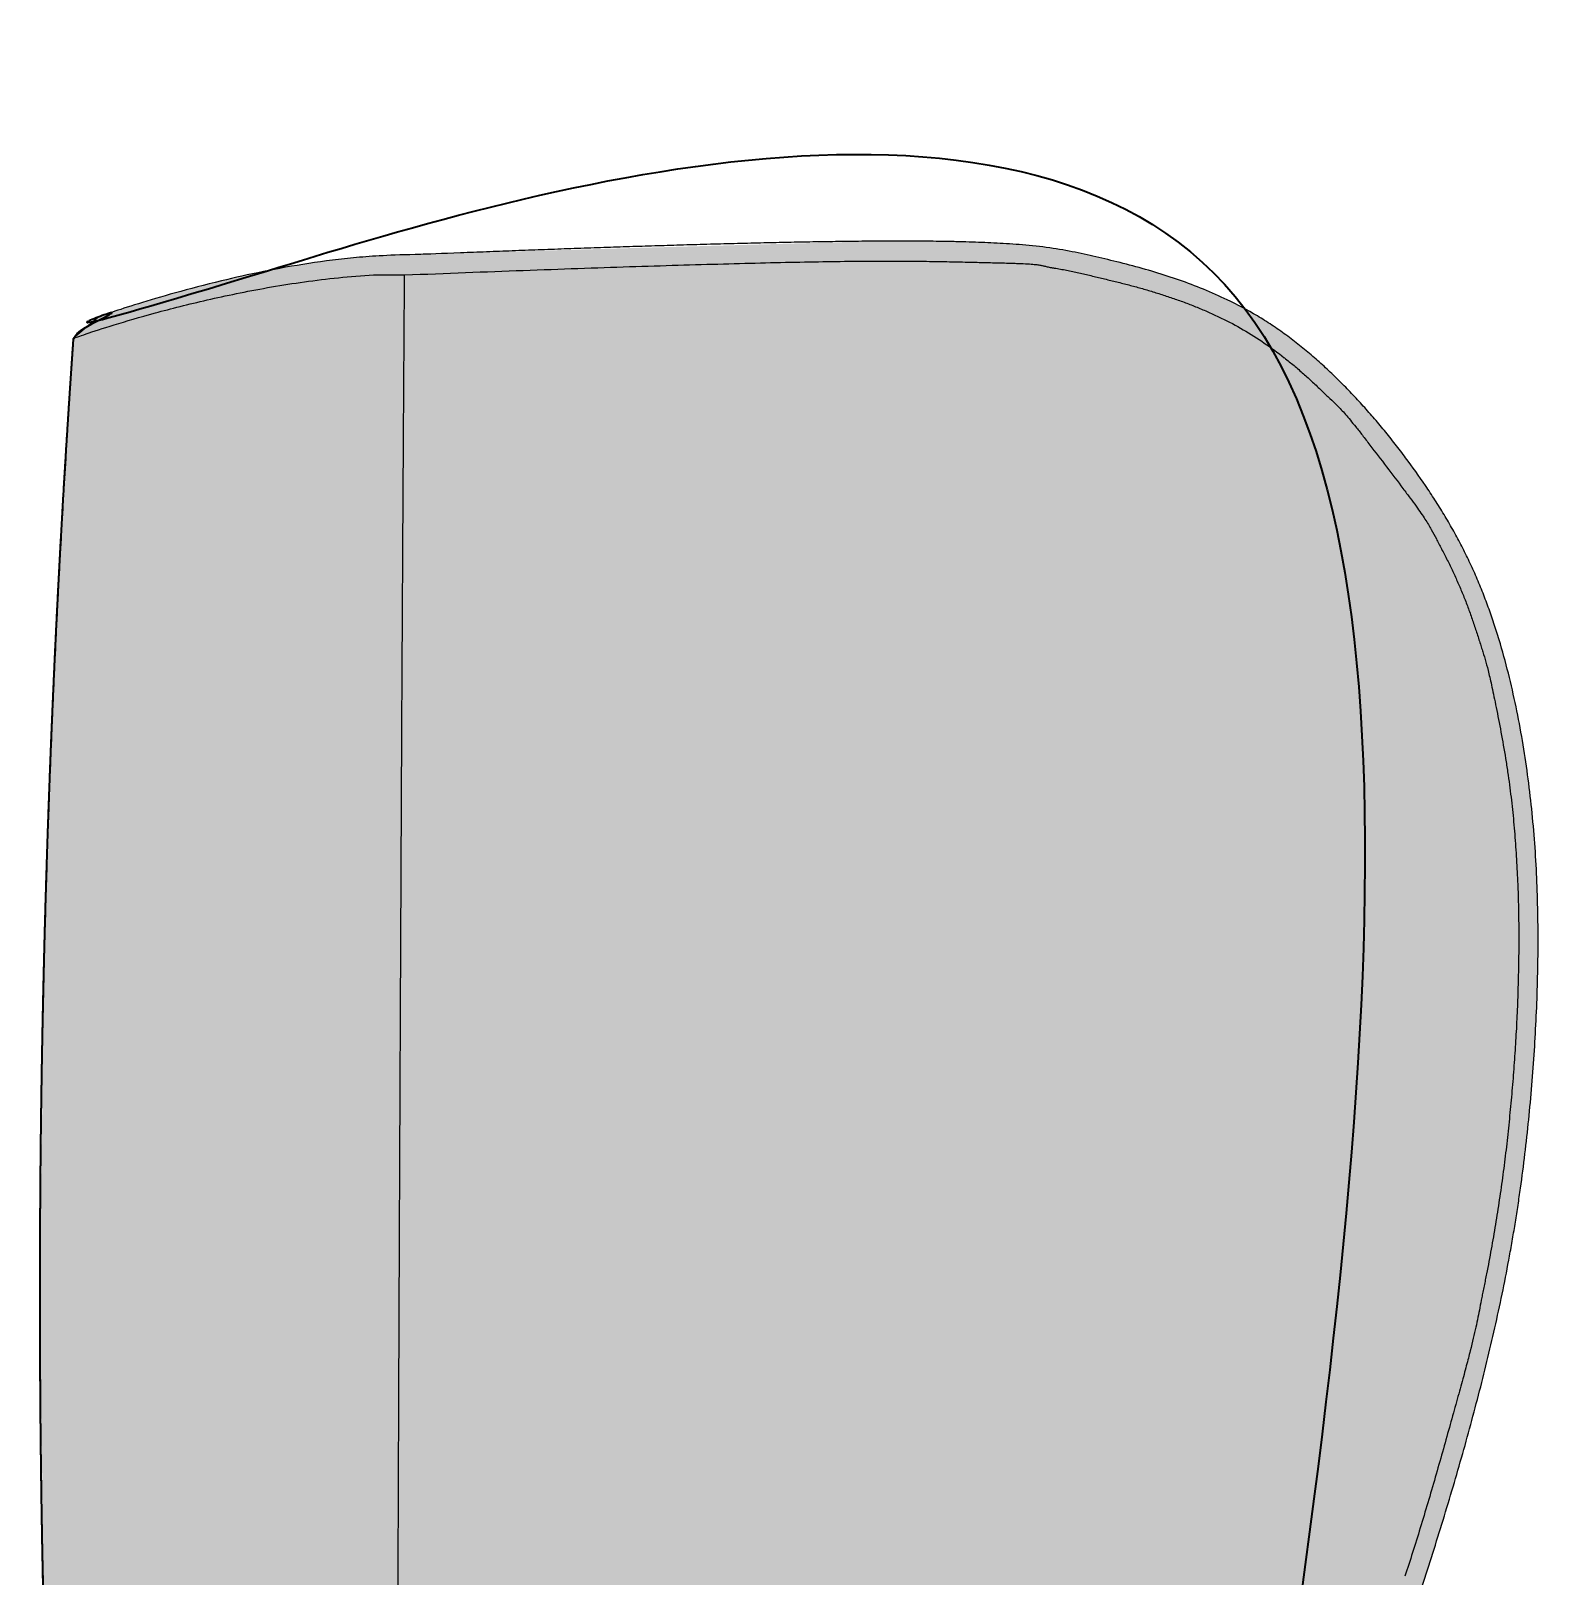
# Model space of a CAD drawing. Header units: millimetres. Extents: x -113 to 2452, y -1774 to 1549.
# Drawn here: x 1487 to 2310, y 705 to 1549 of the extents above; entities that cross this region are included whole.
import ezdxf

# ---------------------------------------------------------------- set-up
doc = ezdxf.new("R2010")
doc.units = ezdxf.units.MM
doc.layers.add('Blocks', color=7, linetype='Continuous')
doc.layers.add('Blocks$Fill', color=7, linetype='Continuous', true_color=0xffffff)
doc.layers.add('Blocks$Inner', color=7, linetype='Continuous', lineweight=25, true_color=0x007f00)
doc.layers.add('Blocks$Outline', color=7, linetype='Continuous', lineweight=35, true_color=0xff3f3f)

# ---------------------------------------------------------------- blocks, each defined once
blk = doc.blocks.new('Plenum JH1001 Armchair Side')
at = {"layer": 'Blocks$Fill'}
h = blk.add_hatch(color=256, dxfattribs=at)
h.paths.add_polyline_path([(138.097052369696, -1.594697823747993e-05), (100.0229636575023, -0.0003341772098792717), (100.0229301588915, 4.007548524299636), (100.0229304450538, 4.007548754806622), (100.0229313035312, 4.00754939733944), (106.022880009732, 10.00759867321176), (106.0228805128469, 10.00759871022144), (106.0230065980924, 10.00759926688301), (112.0744152233422, 10.00776286886584), (112.0744167467301, 10.00776286888981), (112.0744167466837, 10.99977879307698), (112.8812967570339, 10.99977879307698), (104.9247164288158, 18.96170592699892), (104.9247164012558, 18.9617059632377), (104.9925591676563, 220.9418345367526), (85.49939720075781, 220.419100823754), (74.30151999433292, 225.8650073772442), (69.46618651405151, 229.9332570230035), (55.93564825227804, 243.989800472933), (34.1738055034657, 273.4669951429096), (16.2261760449619, 310.3815834862326), (-1.29559380869614, 382.6966143166937), (-11.21316882711835, 478.2316216689942), (-16.75797812428209, 679.2714758494549), (-18.91301747089572, 854.7488084206715), (-16.93678588067975, 1030.276877182655), (-10.82920903243076, 1205.709787207122), (-0.5970785037934547, 1380.901801710468), (13.33563825737656, 1392.671419206148), (20.56681949270652, 1395.104825188722), (34.78742476137461, 1399.69916223222), (55.00022595844115, 1405.645099335281), (67.01820012230397, 1408.882339955711), (80.12762968993842, 1412.162594095799), (91.30772619358855, 1414.7479371475), (103.0241080942534, 1417.235622904937), (115.206376545787, 1419.56438700258), (127.7981667317996, 1421.667501159986), (140.7412888052694, 1423.474378350546), (153.9562187668248, 1424.904460477936), (160.7668840381993, 1425.457439840641), (168.3804215829402, 1425.916215419332), (189.0406522352059, 1426.634186015508), (210.681762439185, 1427.449771899615), (437.1872112529081, 1433.816849093695), (486.6655138590872, 1433.423349809763), (507.1145128285132, 1432.568489937607), (514.0923806997027, 1432.105938287634), (521.3245119204494, 1431.487313330657), (528.7622246972928, 1430.668698220793), (536.0933778614983, 1429.646133547388), (543.0309053479011, 1428.434584855275), (556.1100165522262, 1425.655153001483), (576.0966811254281, 1420.809822454978), (583.0210392128231, 1418.927962933562), (589.902109341936, 1416.926785056761), (596.6651197064251, 1414.812310741655), (603.3382750288463, 1412.562147188507), (609.9621345409587, 1410.150673895166), (616.5236989824375, 1407.567774266629), (622.9998422076258, 1404.80669716365), (629.3804890216206, 1401.85864936285), (633.5778478337926, 1399.784827809132), (637.727789576649, 1397.621080696067), (641.8283677890608, 1395.36471554975), (645.8776360098983, 1393.013039896279), (649.8738588285198, 1390.563485982315), (653.8161450362329, 1388.013984936768), (657.702831831428, 1385.36495263677), (661.5283258427737, 1382.626245067403), (665.2872802336415, 1379.809082086289), (668.9792648761455, 1376.92069893358), (672.6060266994184, 1373.96637220282), (676.1731041480724, 1370.947528521354), (683.1565351972886, 1364.712609795856), (689.9713279608505, 1358.211919597096), (696.5785071387477, 1351.512981506776), (702.9561683920156, 1344.671219931657), (709.1608764727488, 1337.653570872506), (715.2393277802172, 1330.423347560742), (721.1579507109661, 1323.032833459084), (726.8700754402946, 1315.556829106737), (732.3835643418652, 1308.006055393677), (737.7197046695744, 1300.341338527461), (742.8899582033546, 1292.519849053939), (747.8623086316343, 1284.532406049516), (752.5748139699608, 1276.433994789417), (756.9826375243169, 1268.277030523103), (761.1306248877497, 1259.961193558629), (765.0470532088624, 1251.404931812051), (768.6872685239321, 1242.69786456206), (772.0218815474516, 1233.945934441798), (775.0805575824759, 1225.135293880026), (777.9175140951086, 1216.171657737707), (780.5455351502212, 1207.069685886146), (782.9607178421143, 1197.905235158677), (785.162319287962, 1188.742929690154), (787.1673740983856, 1179.572019571652), (788.9950832383183, 1170.366762021796), (790.6555355955902, 1161.116816817796), (793.4994931508518, 1142.491006370084), (795.7311987744736, 1123.78365017482), (797.3821475926084, 1105.006791882141), (798.4841909738545, 1086.170911963944), (799.0724858903196, 1067.295070714612), (799.1966219762612, 1048.404683232014), (798.9050955615153, 1029.521808357657), (798.2275970960815, 1010.648725104114), (797.1884773799231, 991.7934508262989), (795.8039081087451, 972.9597549855796), (794.0767537412942, 954.0845823716722), (792.0253888214143, 935.3756907435514), (788.2565398394413, 907.3779084558616), (783.6243515553017, 879.5982072701031), (780.047317528524, 861.11251257967), (776.1079902253271, 842.6838012081346), (767.2605770056498, 805.9354533442352), (757.380848802416, 769.4414277656417), (740.9364393703491, 715.0208509777722), (729.0382663501136, 679.1594028333947), (716.3364864474531, 643.4807854661042), (702.8506895674695, 608.1680477297848), (681.1710423901526, 555.6205065693105), (650.2184966897061, 486.8299589667374), (634.6249876481597, 454.2718109418784), (775.4390717675487, 453.9863710727368), (776.2395168751633, 453.6075757251541), (777.0344272963353, 453.2100031262538), (777.8231594031605, 452.7937454281507), (778.6050698202071, 452.3589236198483), (779.3795170152569, 451.9056877088802), (780.145862913894, 451.4342167988404), (780.9034745300446, 450.9447190601371), (781.6517256042888, 450.4374315919897), (782.389998241526, 449.9126201744018), (783.1176845394116, 449.3705789095835), (783.8341881988918, 448.8116297530601), (784.5389261081597, 448.2361219354838), (785.2313298914032, 447.6444312769367), (785.9108474138753, 447.0369593962943), (786.5769442350266, 446.4141328189797), (787.2291050017456, 445.7764019871714), (787.8668347741205, 445.1242401772447), (788.489660276577, 444.4581423298887), (789.0971310677604, 443.7786237989654), (789.6888206230918, 443.0862190257463), (790.2643273245574, 442.3814801456718), (790.8232753529528, 441.6649755352151), (791.3653154785172, 440.9372883068119), (791.8901257466283, 440.1990147601093), (792.3974120559873, 439.4507627980113), (792.8869086275087, 438.6931503161406), (793.3583783628957, 437.9268035744021), (793.8116130926646, 437.1523555593162), (794.2464337141453, 436.370444345707), (794.6626902207258, 435.5817114661611), (795.0602616243193, 434.7868002964402), (795.4390557737206, 433.9863544647378), (795.4390537063664, 313.9777630698518), (795.1994985361271, 313.9777574129402), (795.1994985361598, 286.4261303511594), (795.1994916678766, 286.4261409431576), (795.1994821597025, 286.4261451609338), (795.1994700116378, 286.426143004488), (795.1994552236822, 286.4261344738201), (795.1994377958358, 286.4261195689302), (795.1994177280988, 286.4260982898184), (795.1993950204708, 286.4260706364845), (795.1993696729521, 286.4260366089285), (795.1993416855425, 286.4259962071507), (795.1993110582423, 286.4259494311507), (795.1992418839693, 286.4258367564846), (795.1991621501332, 286.4256985849306), (795.199071856734, 286.4255349164884), (795.198859591246, 286.4251310889398), (795.1979693652664, 286.4233076809802), (795.1937369462062, 286.4139578074523), (794.8506420218982, 285.5977032264054), (794.5544467109555, 284.2901509885696), (794.2282333379965, 282.9872809260215), (793.8721030256953, 281.6901215013144), (793.4862037286247, 280.3996987107395), (793.070730183866, 279.1170334233599), (792.6259236803223, 277.8431387192904), (792.1520716465083, 276.5790172416358), (791.649507057898, 275.3256585765168), (791.1186076662298, 274.0840366755017), (790.5597950544576, 272.8551073345135), (789.9735335223041, 271.6398057429045), (789.3603288085931, 270.4390441158839), (788.7207266577024, 269.2537094228584), (788.0553112385642, 268.0846612235017), (787.364703425653, 266.9327296225259), (786.6495589523038, 265.798713353186), (786.4127000802328, 265.2129250240396), (784.1603625703472, 261.7986570385676), (781.8113260496972, 258.4374864419711), (779.3674715800817, 255.1334654369402), (776.830904377932, 251.8905565557652), (774.2039483726593, 248.7126172756421), (771.4891395050626, 245.6033850416304), (768.6892178027822, 242.5664628170924), (765.8071182827562, 239.6053052774359), (762.8459607430993, 236.7232057574105), (759.8090385185609, 233.9232840551306), (756.699806284549, 231.2084751875346), (753.521867004426, 228.5815191822628), (750.278958123251, 226.044951980114), (746.9749371182203, 223.6010975104997), (743.613766521624, 221.2520609898509), (740.1994985361525, 218.9997234799666), (679.6042358662598, 218.9997234799666), (679.6732712294688, 18.96183532073337), (679.673271229455, 18.96183532071145), (671.7167083994265, 10.99977879306716), (672.6201198869167, 10.99977879307698), (672.6201198869167, 10.00772105094802), (678.5613364568599, 10.00757021542981), (684.561283972259, 4.007506832882036), (684.561283975727, 4.007506829594361), (684.5612416990954, -0.0003758719103639177), (682.1866090565236, -0.0002765200188150629), (671.646806026918, -8.601447249652573e-05), (646.4871529876909, 2.574772224761546e-05), (646.487195264467, 4.007908449831733), (652.4872585543344, 10.00784515867417), (652.4872589072627, 10.00784518286389), (652.4872599517183, 10.00784520701385), (652.4872641159944, 10.00784525515789), (652.4872807515386, 10.00784535082192), (652.4873472948163, 10.00784553965), (652.4876138231763, 10.00784590727562), (652.4886834595363, 10.0078466021608), (652.4929913516316, 10.00784782852709), (652.5104566000786, 10.00784961233665), (658.5755361564114, 10.00786995711563), (658.5755361564006, 10.99977879307698), (659.5896913267279, 10.99977879307698), (651.6318214152343, 18.95215789564827), (651.6318216906243, 18.95215790076691), (651.632104132904, 18.95215810808531), (651.5990131416838, 114.017895949597), (132.9980843564917, 113.9781297082518), (132.9661662593062, 18.95228716486599), (125.0083137533002, 10.99977879307698), (125.928948988505, 10.99977879307698), (125.928948988505, 10.0078794217261), (130.5683388293465, 10.00786705265971), (131.7350223258804, 10.00784506720549), (132.0098468048386, 10.00783140731341), (132.0756464352805, 10.00782411956699), (132.0916969841142, 10.00782038714903), (132.0956580544557, 10.00781850194141), (132.0966418720898, 10.00781755497164), (132.0968870631695, 10.00781708044264), (132.0969687220183, 10.00781660523548), (138.0970188705755, 4.007866755530068), (138.0970188710856, 4.00786675452131)], flags=0)
h.paths.add_polyline_path([(471.8987834220097, 228.9780394025438), (306.4352375837043, 228.9781280782045), (192.2649347783736, 225.7805856079503), (192.2649345847967, 223.9745946796561), (192.2649345847967, 223.9745945527393), (192.2649340939558, 223.9745940898181), (192.264932033996, 223.9745937539431), (192.2649286003427, 223.9745934181885), (192.2649237926593, 223.9745930825545), (192.2648908149012, 223.9745917412244), (192.2190174272856, 223.9745124862324), (179.3801222061661, 223.974665307574), (179.3760273474982, 222.0809618364874), (133.034212329585, 221.5375577796658), (133.0115077050068, 153.9418353822111), (651.5852280691906, 153.9617256110359), (651.5627827122298, 218.9997234799666), (471.8987834220097, 218.9997234799666)], flags=0)
at = {"layer": 'Blocks$Inner'}
blk.add_line((13.33563825737656, 1392.671419206148), (-0.5970785037934547, 1380.901801710468), dxfattribs=at)
for points, knots in [([(189.0406522352059, 1426.634186015508), (171.8442497471187, 1426.216564492759), (153.8315851996376, 1425.211024429198), (127.5603897816109, 1421.863330626293), (102.7158560651369, 1417.340660025613), (77.80458272781834, 1411.758358923733), (54.18056953507039, 1405.548415780417), (33.78706536850223, 1399.475006598834), (19.3957175593896, 1394.746531217635), (14.48589341993647, 1393.027390181189), (13.33563825737656, 1392.671419206148)], [2100.710465651285, 2100.710465651285, 2100.710465651285, 2100.710465651285, 2100.76602120684, 2100.821576762396, 2100.877132317951, 2100.932687873507, 2101.002132317951, 2101.071576762396, 2101.14102120684, 2101.210465651285, 2101.210465651285, 2101.210465651285, 2101.210465651285]), ([(518.4119202604634, 254.7805444880942), (521.7384240568281, 258.6478279989969), (528.0986572046604, 266.5850257303246), (537.4653970373984, 279.5994418746704), (546.5126134277743, 293.242638494834), (555.4214898028949, 307.521780807263), (564.3465671536178, 322.5058931430831), (573.2070042052728, 337.8950802395557), (582.1234610625324, 353.7252966615633), (589.5178144074525, 367.0912254986615), (595.3835264921727, 377.8694333960739), (599.7874150162461, 386.0517797176581), (604.1685502811815, 394.2859743146109), (609.9565148837792, 405.2911343704181), (617.0639394934915, 419.0417517134338), (625.5005213928453, 435.7376302587072), (633.8337037788369, 452.5943107842031), (642.0911451643551, 469.6474038139422), (648.8901743569368, 483.9727817365056), (654.2349471940324, 495.4093890122895), (658.2215457119237, 504.0295102590462), (662.1519297640552, 512.6195494951971), (666.0107602517601, 521.1448831088783), (669.8287906535625, 529.6731782225252), (674.9110977648306, 541.1549129391205), (681.1964870662559, 555.6072256344924), (691.0495525412916, 578.8371734293178), (702.996015048855, 608.1617591545073), (716.4598171683683, 643.3889934732579), (727.0629986643544, 673.2039820390928), (735.109438021107, 697.0332421359635), (740.9614382146756, 714.9887742583378), (746.6634453422812, 733.1367666973238), (752.1739845140328, 751.3675398180203), (757.4146407328153, 769.4281752231764), (762.4525453691967, 787.5683258831268), (767.3102397668772, 805.9536158427072), (771.8699575965366, 824.2299308088986), (776.1676988884938, 842.6930834370141), (780.1071882008764, 861.1005426892807), (783.0907425998375, 876.4999415200873), (785.2882803456814, 888.8746185344353), (786.8276380201933, 898.1066705118283), (788.2711848667604, 907.3638144627039), (790.0787537763608, 919.8194250051602), (792.0868617025335, 935.3775291611528), (794.1277539268849, 954.0362236398214), (795.8626450376833, 972.9850705096032), (797.2451145751184, 991.7820242384041), (798.6353097298925, 1016.936041909445), (799.4705959967469, 1048.396378188365), (798.8290953940668, 1086.198611985281), (796.5699894574573, 1117.561973375763), (793.6017962213155, 1142.499676049774), (790.7618328713943, 1161.150934977268), (787.2840858661293, 1179.597484951038), (783.1060682550524, 1197.891242645419), (778.8976348478245, 1213.206003290194), (775.1155859078644, 1225.165918762897), (772.0688792504443, 1233.952106070574), (768.740186375253, 1242.701263605108), (765.0939863932945, 1251.430026878428), (761.1661873034682, 1260.008219756375), (757.0250137193434, 1268.30425544786), (752.6295829664814, 1276.43694158805), (747.9055382329607, 1284.551946939158), (742.9221158912187, 1292.549706952865), (736.0202912662717, 1302.974523779296), (728.8059536087458, 1313.07556805911), (721.1947346886227, 1323.044612272468), (715.2656166343731, 1330.450722549896), (709.1787654531727, 1337.692582894844), (702.984580389435, 1344.700371105777), (696.6199233432781, 1351.53325226967), (690.0067690677606, 1358.244508858465), (683.1809681507948, 1364.760229879059), (676.2085695150963, 1370.990230398296), (669.0233786748795, 1376.964019657913), (661.5735050422736, 1382.677884571545), (653.852556215199, 1388.081912458452), (643.2666683437201, 1394.743862803254), (630.8782364137078, 1401.356530111836), (616.5828216184236, 1407.686218902236), (603.362212487038, 1412.672270999828), (589.9979786065014, 1416.997580229494), (576.0585291385723, 1420.89811842276), (564.6330811831649, 1423.707087078175), (556.1197422341284, 1425.659467576115), (547.5285978260581, 1427.577331477863), (536.416421611626, 1429.778079957643), (521.143547653839, 1431.627299671789), (509.3209740223319, 1432.468384394568), (500.3370757152952, 1432.936917968196), (493.6484627651007, 1433.21053206161), (487.9300723556153, 1433.393228438319), (482.9927187854264, 1433.520131827958), (478.1251185921501, 1433.626395010491), (472.227874991404, 1433.725081998899), (463.0560806252543, 1433.827435364874), (454.1271078848295, 1433.866145012275), (444.4616258079259, 1433.854408211235), (434.7533543463724, 1433.809052599769), (425.1265513753533, 1433.721188080992), (415.5716483762735, 1433.60035479888), (408.3814812543933, 1433.494014381533), (401.3625485511802, 1433.376613917586), (392.3870856780341, 1433.21125232066), (383.6536990717359, 1433.030801436355), (374.6028174132007, 1432.826304533941), (365.0760141316641, 1432.598971984131), (352.7617544895111, 1432.282739608854), (337.8022340382522, 1431.865816765494), (323.5237145656502, 1431.441186350276), (309.9581320089419, 1431.017011219286), (296.1984170461146, 1430.568370729015), (281.825356969006, 1430.081425908182), (267.3883875210668, 1429.575283734361), (253.0286566908835, 1429.056630647596), (238.9924415150963, 1428.536347494315), (224.9804459130464, 1428.005079985393), (205.9260973661221, 1427.267447941151), (191.5640373829156, 1426.695467434605), (189.0406522352059, 1426.634186015508)], [2100.210465651285, 2100.210465651285, 2100.210465651285, 2100.210465651285, 2100.215900433893, 2100.221335216502, 2100.226769999111, 2100.23220478172, 2100.237639564328, 2100.243074346937, 2100.248509129546, 2100.253943912154, 2100.256661303459, 2100.259378694763, 2100.262096086067, 2100.264813477372, 2100.27024825998, 2100.275683042589, 2100.281117825198, 2100.286552607807, 2100.291987390415, 2100.29470478172, 2100.297422173024, 2100.300139564328, 2100.302856955633, 2100.305574346937, 2100.308291738241, 2100.31372652085, 2100.319161303459, 2100.330030868676, 2100.340900433893, 2100.351769999111, 2100.35720478172, 2100.362639564328, 2100.368074346937, 2100.373509129546, 2100.378943912154, 2100.384378694763, 2100.389813477372, 2100.39524825998, 2100.400683042589, 2100.406117825198, 2100.411552607807, 2100.414269999111, 2100.416987390415, 2100.41970478172, 2100.422422173024, 2100.427856955633, 2100.433291738241, 2100.43872652085, 2100.444161303459, 2100.449596086067, 2100.460465651285, 2100.471335216502, 2100.48220478172, 2100.487639564328, 2100.493074346937, 2100.498509129546, 2100.503943912154, 2100.509378694763, 2100.512096086067, 2100.514813477372, 2100.517530868676, 2100.52024825998, 2100.522965651285, 2100.525683042589, 2100.528400433893, 2100.531117825198, 2100.533835216502, 2100.536552607807, 2100.541987390415, 2100.54470478172, 2100.547422173024, 2100.550139564328, 2100.552856955633, 2100.555574346937, 2100.558291738241, 2100.561009129546, 2100.56372652085, 2100.566443912154, 2100.569161303459, 2100.571878694763, 2100.574596086067, 2100.580030868676, 2100.584106955633, 2100.588183042589, 2100.592259129546, 2100.596335216502, 2100.600411303459, 2100.602449346937, 2100.604487390415, 2100.608563477372, 2100.612639564328, 2100.616715651285, 2100.618753694763, 2100.620791738241, 2100.62282978172, 2100.623848803459, 2100.624867825198, 2100.626905868676, 2100.628943912154, 2100.633019999111, 2100.635058042589, 2100.637096086067, 2100.641172173024, 2100.643210216502, 2100.64524825998, 2100.647286303459, 2100.649324346937, 2100.653400433893, 2100.655438477372, 2100.65747652085, 2100.661552607807, 2100.665628694763, 2100.66970478172, 2100.673780868676, 2100.677856955633, 2100.681933042589, 2100.686009129546, 2100.690085216502, 2100.694161303459, 2100.698237390415, 2100.702313477372, 2100.710465651285, 2100.710465651285, 2100.710465651285, 2100.710465651285]), ([(180.1543381968295, 1415.403094890673), (202.9042282805385, 1416.317764591833), (246.1366753609254, 1417.986430375255), (304.1678325850007, 1420.00589957046), (346.8504617965154, 1421.288154695474), (377.5624361032169, 1422.068550096999), (398.9436137945522, 1422.544538505201), (418.4085390885957, 1422.857186195397), (435.8475769809229, 1422.98441807153), (451.4886411107218, 1422.973372077628), (465.4699099271456, 1422.852550900425), (477.9555244065195, 1422.655364927414), (489.098841093095, 1422.413552452766), (497.4103669049873, 1422.202093987129), (503.5283131823162, 1422.041799942584), (506.4671556843168, 1421.969115891872), (507.8654832425455, 1421.933408503319)], [1, 1, 1, 1, 1.006944444444444, 1.013888888888889, 1.020833333333333, 1.024305555555556, 1.027777777777778, 1.03125, 1.034722222222222, 1.038194444444444, 1.041666666666667, 1.045138888888889, 1.048611111111111, 1.052083333333333, 1.053819444444444, 1.055555406087597, 1.055555406087597, 1.055555406087597, 1.055555406087597]), ([(507.8654832425455, 1421.933408503319), (509.2639189185356, 1421.89769815054), (511.9179754885627, 1421.827562042061), (516.3801125220562, 1421.67641093384), (520.6853771653332, 1421.472419114114), (524.2430318488114, 1421.196266312079), (526.6837759199043, 1420.884321395002), (528.4814828888993, 1420.531484686115), (529.842017982628, 1420.199355265737), (531.0864787775863, 1419.908403980487), (532.1565670149066, 1419.676973790338), (533.2147185278955, 1419.472649199277), (534.1825819262376, 1419.302272193876), (534.7221681567389, 1419.214917026533), (534.9952814919889, 1419.17069755285)], [1.055555406087597, 1.055555406087597, 1.055555406087597, 1.055555406087597, 1.057291517198708, 1.059027628309819, 1.062499850532041, 1.065972072754263, 1.069444294976486, 1.072916517198708, 1.07638873942093, 1.078124850532041, 1.079860961643152, 1.081597072754263, 1.082465128309819, 1.083326778481823, 1.083326778481823, 1.083326778481823, 1.083326778481823]), ([(535.0013730599385, 1419.169711272509), (535.5517886107336, 1419.080593790175), (536.6871035472504, 1418.896638081205), (538.917144576706, 1418.505658667418), (541.7112367962909, 1417.97776131834), (545.049981452561, 1417.291489403593), (549.493528268933, 1416.319919925052), (555.0309610095937, 1415.02330432806), (559.450896424365, 1413.956602480393), (561.6603582632597, 1413.424664907507)], [0.08333333333333333, 0.08333333333333333, 0.08333333333333333, 0.08333333333333333, 0.08506944444444445, 0.08680555555555555, 0.09027777777777776, 0.09374999999999999, 0.09722222222222221, 0.1041666666666667, 0.1111081947637595, 0.1111081947637595, 0.1111081947637595, 0.1111081947637595]), ([(-0.5970785036552115, 1380.901801712185), (-0.1867436467946391, 1380.99069986018), (1.405384779332962, 1381.49376998833), (7.542262607581506, 1383.697006222326), (20.42590004060912, 1387.91350594144), (43.06580344774557, 1394.581516425635), (66.85387806487415, 1400.621658169344), (88.21138060108206, 1405.27564801056), (105.2273474323811, 1408.524291812791), (123.0941424805569, 1411.439056887204), (141.6109215059623, 1413.73125532463), (160.7889845258396, 1415.558673874024), (173.679929641301, 1415.623230495476), (180.1543381968295, 1415.403094890673)], [0, 0, 0, 0, 0.07142857142857142, 0.1428571428571428, 0.2857142857142857, 0.4285714285714285, 0.5714285714285714, 0.6428571428571429, 0.7142857142857143, 0.7857142857142857, 0.8571428571428571, 0.9285714285714286, 1, 1, 1, 1]), ([(179.3760273474982, 225.5809618364874), (179.2848156441687, 225.3500027275295), (179.1402271647603, 225.3853293765424), (178.9812784493042, 226.7164618167881), (178.8447043144915, 229.0605067751167), (178.7073189525181, 232.202340972799), (178.5682535184678, 235.6669784617843), (178.4416392109197, 239.0007659380499), (178.3412925978846, 241.7587652805669), (178.2606781866125, 244.0426756460074), (178.1979118618256, 245.8582980759966), (178.1350505251103, 247.7169100609462), (178.0553623020896, 250.1244277557853), (177.9605431970049, 253.0827360464027), (177.8523473467576, 256.6093563966133), (177.7456469482931, 260.2621504746057), (177.6406833062283, 264.0498328939721), (177.5075448367061, 269.1141068041761), (177.2876981070513, 278.1657980700256), (177.0105416137158, 291.6422721123381), (176.7843559257235, 305.579091772961), (176.6484590570399, 315.6394093203853), (176.5776261222854, 321.4221742214868), (176.5285776902238, 325.6996210640064), (176.4826019306856, 329.9944297136972), (176.4248952161361, 335.8596066225437), (176.3623330353657, 343.2485634293698), (176.3022904741156, 352.0060690256214), (176.2518432635479, 361.0756319046923), (176.2111177623228, 369.987751628636), (176.1821591433472, 377.4845083976106), (176.161094959105, 383.6261235937272), (176.1467495734469, 388.1571038454858), (176.1335127369166, 392.6774992276623), (176.1170640042474, 398.7687450684462), (176.0991688926078, 406.3054082291055), (176.0813763872211, 415.3091272790189), (176.0669376672085, 424.4337835189071), (176.0561827744023, 433.4912645751319), (176.0490805235822, 442.6113241184212), (176.0448435819198, 454.6323968969809), (176.0494490299097, 469.9355750422983), (176.06834085624, 487.918829028742), (176.0928480345246, 503.1916661568976), (176.1157784674215, 515.2441954018286), (176.1344754868987, 524.2997464600194), (176.1541650749932, 533.2510142171377), (176.1817501122205, 545.194322234136), (176.2205476354211, 560.9568832799123), (176.2670059567099, 578.6905144137854), (176.3181505979228, 597.2773802896991), (176.3700314537637, 615.3275968140952), (176.4249805602376, 633.7364552919171), (176.4717925802761, 648.8680989994173), (176.5104206945616, 661.0411358924321), (176.549507370808, 673.1545210958138), (176.5899079356241, 685.3570241144189), (176.630699039415, 697.3478550618602), (176.6618302978532, 706.3401185775583), (176.6943899882099, 715.5799758763314), (176.7275842215822, 724.8339981699683), (176.7599219806798, 733.701852912578), (176.7927179888138, 742.5616248665756), (176.8276457684478, 751.8581242482906), (176.8631928308241, 761.1818177308451), (176.8971952634529, 769.985224624339), (176.9315273455359, 778.773718772165), (176.9687879873454, 788.2054767219088), (177.0191642963255, 800.8132883936923), (177.0639294013745, 811.8632553478674), (177.1150011448844, 824.3252370390546), (177.1537710404154, 833.7089203673386), (177.1910430751523, 842.6684816650086), (177.228612783867, 851.6440806709143), (177.2664902093893, 860.6402913377242), (177.3046313623563, 869.6501158933243), (177.3450503099666, 879.1471103920485), (177.3857185265297, 888.6510588647361), (177.4237845582029, 897.5035576178052), (177.4618609279059, 906.3193893009302), (177.5014873993132, 915.4526260921848), (177.5413389226087, 924.5963065456745), (177.5819102597379, 933.8640064174833), (177.6362373322845, 946.2181984706112), (177.6960988529099, 959.7438262681972), (177.7659875846657, 975.416970816601), (177.851506575018, 994.4644319054787), (177.9375148526815, 1013.426230946628), (178.0242633122907, 1032.348369029496), (178.1124078461944, 1051.43249286295), (178.2004744047808, 1070.281635600608), (178.2906542715282, 1089.338537383839), (178.3808525142013, 1108.224578125431), (178.4724192209032, 1127.132589559871), (178.5657164454824, 1145.990655968781), (178.6610794857916, 1164.944015530084), (178.7830257878304, 1188.508155219766), (178.9106417094663, 1212.165421093363), (179.0164908054066, 1231.188834150133), (179.123198184483, 1249.996852342912), (179.2330362299326, 1268.835000986641), (179.345740041761, 1287.708468351804), (179.4324829643519, 1302.022831089562), (179.5193667151689, 1316.169150519854), (179.6069462815722, 1330.257720452602), (179.6953145812513, 1344.318749540646), (179.7863089211824, 1358.652031991936), (179.8768658402478, 1372.785234056733), (179.9677893195403, 1386.859315872396), (180.0595967676272, 1400.964033749115), (180.1225810515534, 1410.573656065346), (180.1543381968295, 1415.403094890673)], [0, 0, 0, 0, 0.003731343283582089, 0.007462686567164179, 0.01119402985074627, 0.01492537313432836, 0.01865671641791045, 0.02238805970149254, 0.02611940298507463, 0.02798507462686567, 0.02985074626865672, 0.03171641791044776, 0.03358208955223881, 0.03731343283582089, 0.04104477611940298, 0.04477611940298507, 0.04850746268656717, 0.05223880597014925, 0.05970149253731343, 0.07462686567164178, 0.08955223880597014, 0.09701492537313433, 0.1007462686567164, 0.1044776119402985, 0.1082089552238806, 0.1119402985074627, 0.1194029850746269, 0.1268656716417911, 0.1343283582089552, 0.1417910447761194, 0.1492537313432836, 0.1529850746268657, 0.1567164179104478, 0.1604477611940299, 0.1641791044776119, 0.1716417910447761, 0.1791044776119403, 0.1865671641791045, 0.1940298507462687, 0.2014925373134328, 0.208955223880597, 0.2238805970149254, 0.2388059701492537, 0.2537313432835821, 0.2611940298507462, 0.2686567164179104, 0.2761194029850746, 0.2835820895522388, 0.2985074626865671, 0.3134328358208955, 0.3283582089552239, 0.3432835820895522, 0.3582089552238806, 0.373134328358209, 0.3805970149253731, 0.3880597014925373, 0.4029850746268657, 0.4104477611940298, 0.417910447761194, 0.4253731343283582, 0.4328358208955224, 0.4402985074626866, 0.4477611940298508, 0.4552238805970149, 0.4626865671641791, 0.4701492537313433, 0.4776119402985075, 0.4850746268656717, 0.4925373134328359, 0.5074626865671642, 0.5149253731343284, 0.5223880597014925, 0.5298507462686567, 0.5373134328358209, 0.5447761194029851, 0.5522388059701493, 0.5597014925373135, 0.5671641791044777, 0.5746268656716419, 0.5820895522388061, 0.5895522388059702, 0.5970149253731344, 0.6044776119402986, 0.6119402985074627, 0.6268656716417911, 0.6385261194029851, 0.6501865671641791, 0.6735074626865671, 0.6851679104477612, 0.6968283582089552, 0.7201492537313433, 0.7318097014925373, 0.7434701492537314, 0.7667910447761195, 0.7784514925373135, 0.7901119402985075, 0.8134328358208955, 0.8367537313432836, 0.8484141791044776, 0.8600746268656716, 0.8833955223880596, 0.8950559701492538, 0.9067164179104478, 0.9183768656716418, 0.9300373134328359, 0.9416977611940299, 0.9533582089552239, 0.965018656716418, 0.976679104477612, 0.988339552238806, 1, 1, 1, 1]), ([(561.6631430498455, 1413.423994458673), (563.8735331163116, 1412.891834498048), (568.2942317514753, 1411.830126720146), (574.912123091468, 1410.171133364871), (581.4980190911228, 1408.414342270509), (585.8517047009154, 1407.133198751573), (588.0207436388082, 1406.471387666854)], [0.1111111111111111, 0.1111111111111111, 0.1111111111111111, 0.1111111111111111, 0.1180555555555556, 0.125, 0.1319444444444444, 0.1388742661944832, 0.1388742661944832, 0.1388742661944832, 0.1388742661944832]), ([(588.0344743052337, 1406.467197889258), (590.2080668704366, 1405.803897655613), (594.5442002993441, 1404.433306929641), (601.0227875298078, 1402.277514162983), (607.429407455209, 1399.969245314656), (611.6311005284442, 1398.291629908272), (613.7130255299053, 1397.425642894304)], [0.1388888888888889, 0.1388888888888889, 0.1388888888888889, 0.1388888888888889, 0.1458333333333333, 0.1527777777777778, 0.1597222222222222, 0.1666274823111824, 0.1666274823111824, 0.1666274823111824, 0.1666274823111824]), ([(613.7484663405412, 1397.410897738519), (615.8420573477124, 1396.539659497095), (620.0030260900166, 1394.737466179649), (628.2443786961157, 1390.942165358691), (634.2560573771843, 1387.78596147761), (638.1689579665035, 1385.509776715742)], [0.1666666666666667, 0.1666666666666667, 0.1666666666666667, 0.1666666666666667, 0.1736111111111111, 0.1805555555555556, 0.1944333693903366, 0.1944333693903366, 0.1944333693903366, 0.1944333693903366]), ([(638.1783257438292, 1385.504326924725), (642.0941991104992, 1383.226049936784), (649.7298935466752, 1378.32885668223), (657.0475364843805, 1372.953087130838), (660.6086464460022, 1370.165637675047)], [0.1944444444444444, 0.1944444444444444, 0.1944444444444444, 0.1944444444444444, 0.2083333333333333, 0.2221928458930079, 0.2221928458930079, 0.2221928458930079, 0.2221928458930079]), ([(660.6312893408249, 1370.147911638502), (662.4154189969486, 1368.751015312722), (665.9365447601085, 1365.905818308689), (671.0810911148801, 1361.468051823002), (675.2756265455755, 1357.649177114028), (678.5647664742501, 1354.558127829048), (680.214616496909, 1352.963345864264), (681.0133814168294, 1352.195455552996)], [0.2222222222222222, 0.2222222222222222, 0.2222222222222222, 0.2222222222222222, 0.2291666666666667, 0.2361111111111111, 0.2430555555555556, 0.2465277777777778, 0.2499890532533593, 0.2499890532533593, 0.2499890532533593, 0.2499890532533593]), ([(681.0209592727842, 1352.188170734284), (681.8220923989793, 1351.418031478301), (683.3741596636901, 1349.934854112202), (686.1878081003597, 1347.320298800958), (689.4995423246946, 1344.186044358896), (693.1327600108998, 1340.316782839625), (696.6213522974649, 1336.215040798241), (698.5900507551924, 1333.783839529468), (699.6701234743887, 1332.423447807669)], [0.25, 0.25, 0.25, 0.25, 0.2534722222222222, 0.2569444444444444, 0.2638888888888889, 0.2708333333333334, 0.2743055555555556, 0.2777505435050023, 0.2777505435050023, 0.2777505435050023, 0.2777505435050023]), ([(699.6957576393688, 1332.391156100566), (700.785958767905, 1331.017622763567), (703.1694131763143, 1327.9657820008), (708.7125757354443, 1320.759286314453), (716.4981193368803, 1310.546064033129), (724.1388313191492, 1300.489886584735), (729.3978677158666, 1293.469158161228), (731.5898261421025, 1290.475711743318), (732.5709684064568, 1289.110463276797)], [0.2777777777777778, 0.2777777777777778, 0.2777777777777778, 0.2777777777777778, 0.28125, 0.2847222222222222, 0.2916666666666667, 0.2986111111111112, 0.3020833333333334, 0.305542139866757, 0.305542139866757, 0.305542139866757, 0.305542139866757]), ([(732.5823800020225, 1289.094582893435), (733.5664499889172, 1287.725040340345), (735.3073724076457, 1285.245114756544), (738.2300133611789, 1280.870979116429), (740.9742902513317, 1276.318904872664), (743.1821569702079, 1272.160568201332), (744.9884779884087, 1268.649803114284), (745.9948446276612, 1266.731951806403), (746.5129026219147, 1265.745422428445)], [0.3055555555555556, 0.3055555555555556, 0.3055555555555556, 0.3055555555555556, 0.3090277777777778, 0.3125, 0.3194444444444444, 0.3263888888888888, 0.329861111111111, 0.3333298153240347, 0.3333298153240347, 0.3333298153240347, 0.3333298153240347]), ([(746.5144789340193, 1265.742420685259), (747.0330930597338, 1264.754833732251), (748.100620393765, 1262.723391905805), (750.1439171317106, 1258.678550834709), (752.6223969213388, 1253.552033235595), (755.4344145222058, 1247.345738498028), (757.2075896398237, 1243.179736954742), (758.0636543162182, 1241.090059215567)], [0.3333333333333333, 0.3333333333333333, 0.3333333333333333, 0.3333333333333333, 0.3368055555555556, 0.3402777777777778, 0.3472222222222222, 0.3541666666666666, 0.3610780996921095, 0.3610780996921095, 0.3610780996921095, 0.3610780996921095]), ([(758.0759189634191, 1241.060115325468), (758.9357997287807, 1238.960344748091), (760.5981619632148, 1234.737265253672), (762.9276914403381, 1228.324425040337), (764.7561528736042, 1222.934114879332), (766.1534732823275, 1218.638012976662), (766.8406694444493, 1216.456809594485), (767.1719631268134, 1215.403798257088)], [0.3611111111111111, 0.3611111111111111, 0.3611111111111111, 0.3611111111111111, 0.3680555555555556, 0.375, 0.3819444444444444, 0.3854166666666666, 0.3888609236447169, 0.3888609236447169, 0.3888609236447169, 0.3888609236447169]), ([(767.1800306652221, 1215.378155432627), (767.5138350009001, 1214.317140304367), (768.1591184740319, 1212.263254564037), (769.3277629413715, 1208.557455654649), (770.6663509686259, 1204.124705429698), (772.306611913933, 1197.920089722873), (774.1924536683437, 1189.625773606764), (776.6101295701883, 1177.93491132099), (779.2778603930856, 1164.079101813768), (781.3955781312907, 1151.822402499325), (782.8717875196671, 1142.189614412477), (783.504013260339, 1137.587869674171), (783.797324581923, 1135.321147109862)], [0.3888888888888889, 0.3888888888888889, 0.3888888888888889, 0.3888888888888889, 0.3923611111111112, 0.3958333333333334, 0.4027777777777778, 0.4097222222222222, 0.4166666666666667, 0.4236111111111112, 0.4305555555555556, 0.4375, 0.4409722222222222, 0.4444444444444444, 0.4444444444444444, 0.4444444444444444, 0.4444444444444444]), ([(783.7976894101957, 1135.318327627858), (784.0908602199124, 1133.052573195353), (784.6317569012826, 1128.588342234812), (785.6103988626637, 1119.551730563107), (786.6183174255493, 1108.233639586397), (787.5257051904991, 1094.584082127491), (787.9567269925974, 1085.439547714777), (788.1281415208723, 1080.873262538924)], [0.4444458841044122, 0.4444458841044122, 0.4444458841044122, 0.4444458841044122, 0.4479166666666666, 0.4513888888888888, 0.4583333333333333, 0.4652777777777778, 0.4722222222222222, 0.4722222222222222, 0.4722222222222222, 0.4722222222222222]), ([(788.1287843687242, 1080.856132331683), (788.4711786510088, 1071.729301956424), (788.7205916849562, 1058.072044026208), (788.5791218060549, 1039.893401252353), (788.3683198136932, 1030.749781264982), (788.2320965292238, 1026.18050249989)], [0.4722309061569562, 0.4722309061569562, 0.4722309061569562, 0.4722309061569562, 0.4861111111111111, 0.4930555555555556, 0.4999999907003405, 0.4999999907003405, 0.4999999907003405, 0.4999999907003405]), ([(788.2320965292238, 1026.18050249989), (788.095872979764, 1021.611217622645), (787.7617821038366, 1012.477740971561), (787.0737887022333, 998.8611485246802), (786.1958507304298, 985.250887466158), (785.1032368487286, 971.556900123207), (783.8613219206236, 957.9036397915334), (782.4845959455779, 944.3677252498746), (780.9100469914338, 930.8368333904073), (779.6824439012344, 921.7344804934546), (779.0329983275224, 917.1926681366604)], [0.4999999907003405, 0.4999999907003405, 0.4999999907003405, 0.4999999907003405, 0.5069444351447849, 0.5138888795892294, 0.5208333240336738, 0.5277777684781183, 0.5347222129225628, 0.5416666573670073, 0.5486111018114517, 0.5555510558673279, 0.5555510558673279, 0.5555510558673279, 0.5555510558673279]), ([(779.0317376417588, 917.1838520209567), (778.3818254453436, 912.6391111872072), (777.0102343637045, 903.5654713290714), (775.1697634801021, 892.3646743075078), (773.5930723951969, 883.4042251948413), (772.3586341706759, 876.6824689612549), (771.2816292569114, 871.0632874954463), (770.4007902009835, 866.5983147749503), (769.9455317934699, 864.3485321891931), (769.7252550859484, 863.2592129797267)], [0.5555555555555556, 0.5555555555555556, 0.5555555555555556, 0.5555555555555556, 0.5625, 0.5694444444444444, 0.5729166666666666, 0.5763888888888888, 0.5798611111111112, 0.5815972222222223, 0.5832945370805023, 0.5832945370805023, 0.5832945370805023, 0.5832945370805023]), ([(769.7101578090587, 863.1845520648058), (769.4850744878713, 862.0714189224673), (769.0453416791061, 859.8944314964756), (768.2607117286607, 855.914261519807), (767.3772662250049, 851.3689480500907), (766.348290282076, 846.1824032381264), (764.8453792501605, 839.0439748511417), (762.8993956577688, 830.7512816562958), (760.0935705129014, 819.8957651901874), (757.4564351618537, 810.1738334293186), (754.2897970606646, 798.7077436453837), (749.6111363039599, 781.8355501974002), (743.117064760103, 758.8422535813879), (736.2512253172827, 735.5755599191325), (730.6827159108434, 717.6381415568758), (727.8943025498957, 709.0536008716008), (726.4991071078184, 704.8399333787966)], [0.5833333333333334, 0.5833333333333334, 0.5833333333333334, 0.5833333333333334, 0.5850694444444444, 0.5868055555555556, 0.5902777777777779, 0.5937500000000001, 0.5972222222222223, 0.6041666666666667, 0.607638888888889, 0.6111111111111112, 0.6145833333333334, 0.6180555555555556, 0.625, 0.6319444444444444, 0.6354166666666666, 0.6388847416033087, 0.6388847416033087, 0.6388847416033087, 0.6388847416033087])]:
    blk.add_open_spline(points, degree=3, knots=knots, dxfattribs=at)
blk.add_rational_spline([(-0.5970785037934547, 1380.901801710468), (-25.20520432530447, 1030.467326591093), (-16.75797812428209, 679.2714758494549)], [1, 0.9988920640583427, 1], degree=2, dxfattribs=at)
at = {"layer": 'Blocks$Outline'}
blk.add_rational_spline([(85.49939720075781, 220.419100823754), (81.766771465278, 222.2344030082459), (78.03414572981274, 224.0497051927377), (74.30151999433292, 225.8650073772442), (72.68974216758215, 227.2210905925022), (71.07796434080228, 228.5771738077601), (69.46618651405151, 229.9332570230035), (64.95600709345308, 234.6187715063134), (60.44582767286192, 239.3042859896232), (55.93564825227804, 243.989800472933), (48.68170066934545, 253.8155320295919), (41.42775308640557, 263.6412635862507), (34.1738055034657, 273.4669951429096), (28.19126235063595, 285.7718579240172), (22.20871919779893, 298.0767207051249), (16.2261760449619, 310.3815834862326), (10.38558609374741, 334.486593763053), (4.544996142525633, 358.5916040398733), (-1.29559380869614, 382.6966143166937), (-4.60145214817021, 414.5416167674703), (-7.907310487644281, 446.3866192182322), (-11.21316882711835, 478.2316216689942), (-13.06143859282747, 545.2449063958193), (-14.90970835855842, 612.2581911226298), (-16.75797812428209, 679.2714758494549), (-22.38738094643121, 913.3155118731094), (-16.9964325225797, 1147.365161839667), (-0.5970785037934547, 1380.901801710468), (4.047160416594124, 1384.825007542357), (8.69139933698898, 1388.748213374245), (13.33563825737656, 1392.671419206148), (14.48589341993647, 1393.027390181189), (19.3957175593896, 1394.746531217635), (33.78706536850223, 1399.475006598834), (54.18056953507039, 1405.548415780417), (77.80458272781834, 1411.758358923733), (102.7158560651369, 1417.340660025613), (127.5603897816109, 1421.863330626293), (153.8315851996376, 1425.211024429198), (171.8442497471187, 1426.216564492759), (189.0406522352059, 1426.634186015508), (191.5640373829156, 1426.695467434605), (205.9260973661221, 1427.267447941151), (224.9804459130464, 1428.005079985393), (238.9924415150963, 1428.536347494315), (253.0286566908835, 1429.056630647596), (267.3883875210668, 1429.575283734361), (281.825356969006, 1430.081425908182), (296.1984170461146, 1430.568370729015), (309.9581320089419, 1431.017011219286), (323.5237145656502, 1431.441186350276), (337.8022340382522, 1431.865816765494), (352.7617544895111, 1432.282739608854), (365.0760141316641, 1432.598971984131), (374.6028174132007, 1432.826304533941), (383.6536990717359, 1433.030801436355), (392.3870856780341, 1433.21125232066), (401.3625485511802, 1433.376613917586), (408.3814812543933, 1433.494014381533), (415.5716483762735, 1433.60035479888), (425.1265513753533, 1433.721188080992), (434.7533543463724, 1433.809052599769), (444.4616258079259, 1433.854408211235), (454.1271078848295, 1433.866145012275), (463.0560806252543, 1433.827435364874), (472.227874991404, 1433.725081998899), (478.1251185921501, 1433.626395010491), (482.9927187854264, 1433.520131827958), (487.9300723556153, 1433.393228438319), (493.6484627651007, 1433.21053206161), (500.3370757152952, 1432.936917968196), (509.3209740223319, 1432.468384394568), (521.143547653839, 1431.627299671789), (536.416421611626, 1429.778079957643), (547.5285978260581, 1427.577331477863), (556.1197422341284, 1425.659467576115), (564.6330811831649, 1423.707087078175), (576.0585291385723, 1420.89811842276), (589.9979786065014, 1416.997580229494), (603.362212487038, 1412.672270999828), (616.5828216184236, 1407.686218902236), (630.8782364137078, 1401.356530111836), (643.2666683437201, 1394.743862803254), (653.852556215199, 1388.081912458452), (661.5735050422736, 1382.677884571545), (669.0233786748795, 1376.964019657913), (676.2085695150963, 1370.990230398296), (683.1809681507948, 1364.760229879059), (690.0067690677606, 1358.244508858465), (696.6199233432781, 1351.53325226967), (702.984580389435, 1344.700371105777), (709.1787654531727, 1337.692582894844), (715.2656166343731, 1330.450722549896), (721.1947346886227, 1323.044612272468), (728.8059536087458, 1313.07556805911), (736.0202912662717, 1302.974523779296), (742.9221158912187, 1292.549706952865), (747.9055382329607, 1284.551946939158), (752.6295829664814, 1276.43694158805), (757.0250137193434, 1268.30425544786), (761.1661873034682, 1260.008219756375), (765.0939863932945, 1251.430026878428), (768.740186375253, 1242.701263605108), (772.0688792504443, 1233.952106070574), (775.1155859078644, 1225.165918762897), (778.8976348478245, 1213.206003290194), (783.1060682550524, 1197.891242645419), (787.2840858661293, 1179.597484951038), (790.7618328713943, 1161.150934977268), (793.6017962213155, 1142.499676049774), (796.5699894574573, 1117.561973375763), (798.8290953940668, 1086.198611985281), (799.4705959967469, 1048.396378188365), (798.6353097298925, 1016.936041909445), (797.2451145751184, 991.7820242384041), (795.8626450376833, 972.9850705096032), (794.1277539268849, 954.0362236398214), (792.0868617025335, 935.3775291611528), (790.0787537763608, 919.8194250051602), (788.2711848667604, 907.3638144627039), (786.8276380201933, 898.1066705118283), (785.2882803456814, 888.8746185344353), (783.0907425998375, 876.4999415200873), (780.1071882008764, 861.1005426892807), (776.1676988884938, 842.6930834370141), (771.8699575965366, 824.2299308088986), (767.3102397668772, 805.9536158427072), (762.4525453691967, 787.5683258831268), (757.4146407328153, 769.4281752231764), (752.1739845140328, 751.3675398180203), (746.6634453422812, 733.1367666973238), (740.9614382146756, 714.9887742583378), (735.109438021107, 697.0332421359635), (727.0629986643544, 673.2039820390928), (716.4598171683683, 643.3889934732579), (702.996015048855, 608.1617591545073), (691.0495525412916, 578.8371734293178), (681.1964870662559, 555.6072256344924), (674.9110977648306, 541.1549129391205), (669.8287906535625, 529.6731782225252), (666.0107602517601, 521.1448831088783), (662.1519297640552, 512.6195494951971), (658.2215457119237, 504.0295102590462), (654.2349471940324, 495.4093890122895), (648.8901743569368, 483.9727817365056), (642.3548234317132, 470.2029670749471), (637.119759834939, 459.3811383841676), (634.6249876481597, 454.2718109418784)], [1, 1, 1, 1, 1, 1, 1, 1, 1, 1, 1, 1, 1, 1, 1, 1, 1, 1, 1, 1, 1, 1, 1, 1, 1, 0.9992613760388952, 0.9992613760388952, 1, 1, 1, 1, 1, 1, 1, 1, 1, 1, 1, 1, 1, 1, 1, 1, 1, 1, 1, 1, 1, 1, 1, 1, 1, 1, 1, 1, 1, 1, 1, 1, 1, 1, 1, 1, 1, 1, 1, 1, 1, 1, 1, 1, 1, 1, 1, 1, 1, 1, 1, 1, 1, 1, 1, 1, 1, 1, 1, 1, 1, 1, 1, 1, 1, 1, 1, 1, 1, 1, 1, 1, 1, 1, 1, 1, 1, 1, 1, 1, 1, 1, 1, 1, 1, 1, 1, 1, 1, 1, 1, 1, 1, 1, 1, 1, 1, 1, 1, 1, 1, 1, 1, 1, 1, 1, 1, 1, 1, 1, 1, 1, 1, 1, 1, 1, 1, 1, 1, 1, 1], degree=3, knots=[-3291.400829759802, -3291.400829759802, -3291.400829759802, -3291.400829759802, -3278.948908136247, -3278.948908136247, -3278.948908136247, -3272.629801787563, -3272.629801787563, -3272.629801787563, -3253.119243635296, -3253.119243635296, -3253.119243635296, -3216.479336356007, -3216.479336356007, -3216.479336356007, -3175.432969455426, -3175.432969455426, -3175.432969455426, -3101.025469142509, -3101.025469142509, -3101.025469142509, -3004.977065074303, -3004.977065074303, -3004.977065074303, -2803.860760715469, -2803.860760715469, -2803.860760715469, -2101.785035540313, -2101.785035540313, -2101.785035540313, -2101.210465651285, -2101.210465651285, -2101.210465651285, -2101.14102120684, -2101.071576762396, -2101.002132317951, -2100.932687873507, -2100.877132317951, -2100.821576762396, -2100.76602120684, -2100.710465651285, -2100.710465651285, -2100.710465651285, -2100.702313477372, -2100.698237390415, -2100.694161303459, -2100.690085216502, -2100.686009129546, -2100.681933042589, -2100.677856955633, -2100.673780868676, -2100.66970478172, -2100.665628694763, -2100.661552607807, -2100.65747652085, -2100.655438477372, -2100.653400433893, -2100.649324346937, -2100.647286303459, -2100.64524825998, -2100.643210216502, -2100.641172173024, -2100.637096086067, -2100.635058042589, -2100.633019999111, -2100.628943912154, -2100.626905868676, -2100.624867825198, -2100.623848803459, -2100.62282978172, -2100.620791738241, -2100.618753694763, -2100.616715651285, -2100.612639564328, -2100.608563477372, -2100.604487390415, -2100.602449346937, -2100.600411303459, -2100.596335216502, -2100.592259129546, -2100.588183042589, -2100.584106955633, -2100.580030868676, -2100.574596086067, -2100.571878694763, -2100.569161303459, -2100.566443912154, -2100.56372652085, -2100.561009129546, -2100.558291738241, -2100.555574346937, -2100.552856955633, -2100.550139564328, -2100.547422173024, -2100.54470478172, -2100.541987390415, -2100.536552607807, -2100.533835216502, -2100.531117825198, -2100.528400433893, -2100.525683042589, -2100.522965651285, -2100.52024825998, -2100.517530868676, -2100.514813477372, -2100.512096086067, -2100.509378694763, -2100.503943912154, -2100.498509129546, -2100.493074346937, -2100.487639564328, -2100.48220478172, -2100.471335216502, -2100.460465651285, -2100.449596086067, -2100.444161303459, -2100.43872652085, -2100.433291738241, -2100.427856955633, -2100.422422173024, -2100.41970478172, -2100.416987390415, -2100.414269999111, -2100.411552607807, -2100.406117825198, -2100.400683042589, -2100.39524825998, -2100.389813477372, -2100.384378694763, -2100.378943912154, -2100.373509129546, -2100.368074346937, -2100.362639564328, -2100.35720478172, -2100.351769999111, -2100.340900433893, -2100.330030868676, -2100.319161303459, -2100.31372652085, -2100.308291738241, -2100.305574346937, -2100.302856955633, -2100.300139564328, -2100.297422173024, -2100.29470478172, -2100.291987390415, -2100.286552607807, -2100.281644751183, -2100.281644751183, -2100.281644751183, -2100.281644751183], dxfattribs=at)

msp = doc.modelspace()

# ---------------------------------------------------------------- block references
at = {"layer": 'Blocks'}
msp.add_blockref('Plenum JH1001 Armchair Side', (1511.209575210763, 0), dxfattribs=at)

doc.saveas('drawing.dxf')
